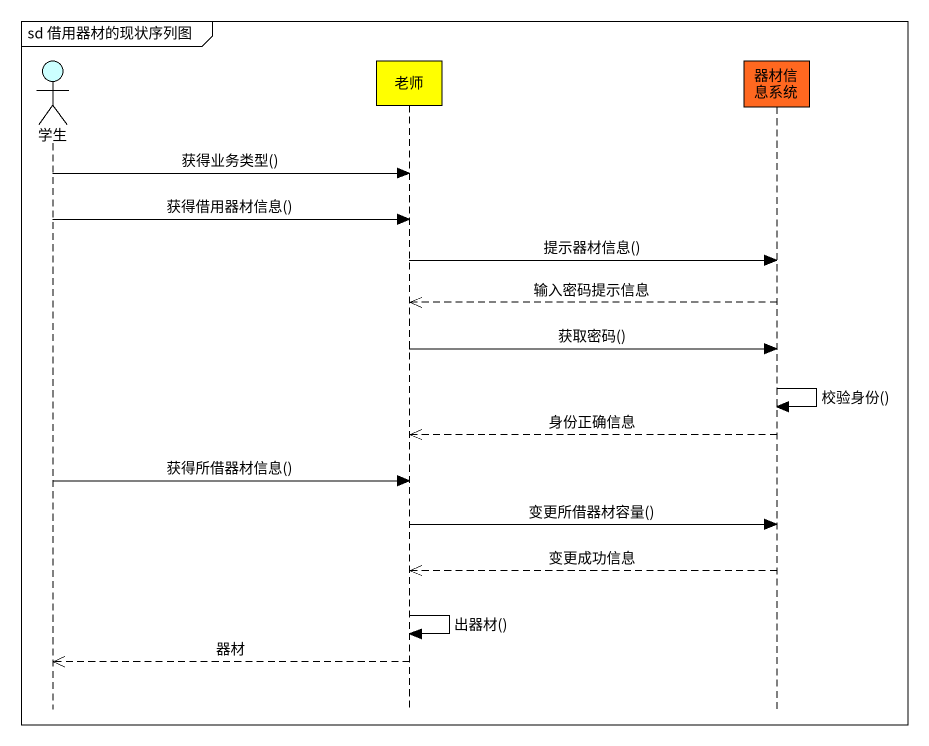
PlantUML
@startuml
mainframe sd 借用器材的现状序列图
hide footbox
actor 学生 #CCFFFF
participant 老师 #FFFF00
participant 器材信息系统 #FF6820

学生 -> 老师 : 获得业务类型()
学生 -> 老师 : 获得借用器材信息()
老师 -> 器材信息系统 : 提示器材信息()
器材信息系统 -->> 老师 : 输入密码提示信息
老师 -> 器材信息系统 : 获取密码()
器材信息系统 -> 器材信息系统 : 校验身份()
器材信息系统 -->> 老师 : 身份正确信息
学生 -> 老师 : 获得所借器材信息()
老师 -> 器材信息系统 : 变更所借器材容量()
器材信息系统 -->> 老师 : 变更成功信息
老师 -> 老师 : 出器材()
老师 -->> 学生 : 器材
@enduml
